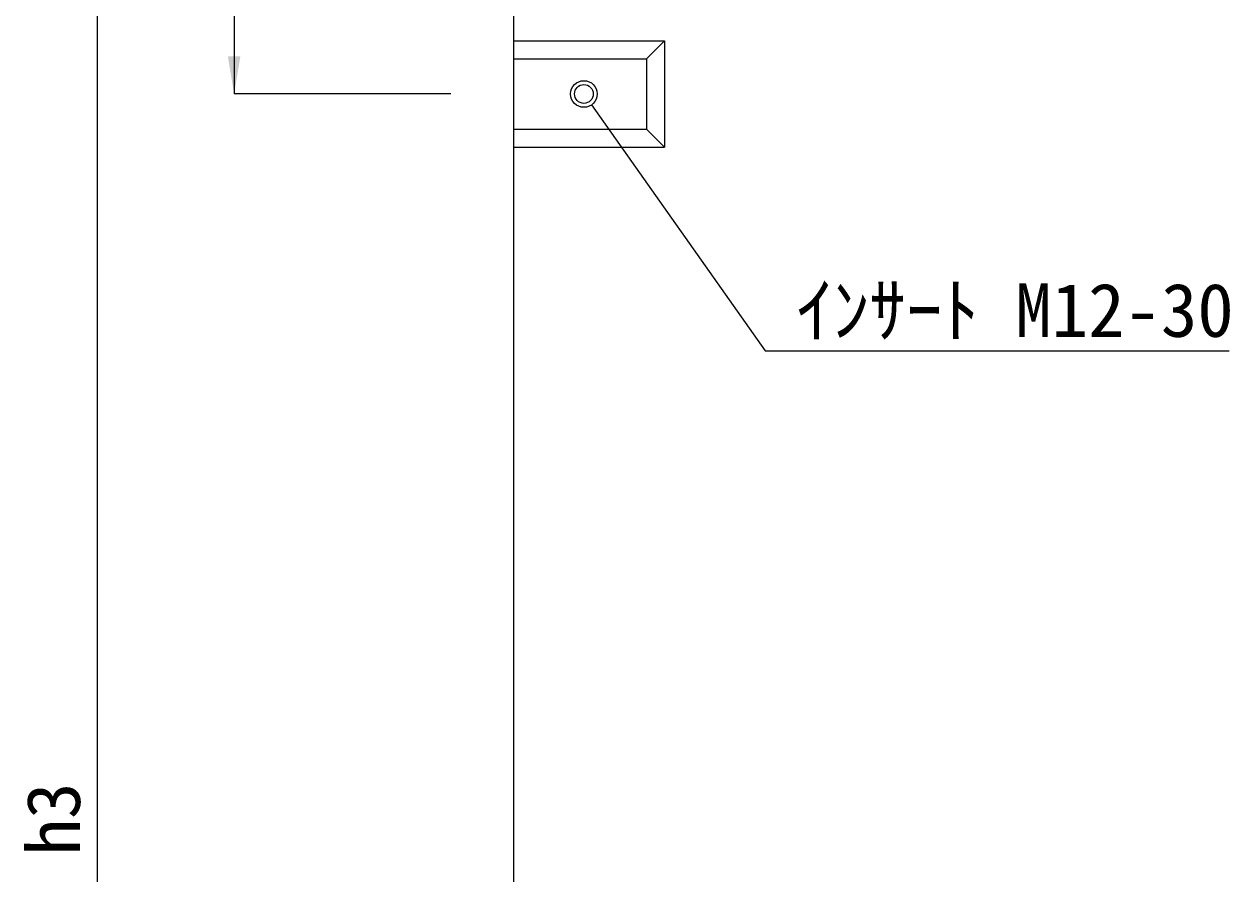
# Model space of a CAD drawing. Units: millimetres, scale not verified. Extents: x 42559 to 133118, y -58351 to -47326.
# Drawn here: x 122684 to 123454, y -53596 to -53054 of the extents above; entities that cross this region are included whole.
import ezdxf
from ezdxf.enums import TextEntityAlignment as Align

# ---------------------------------------------------------------- set-up
doc = ezdxf.new("R2010")
doc.units = ezdxf.units.MM
doc.header["$LTSCALE"] = 23
doc.linetypes.add('USER1', pattern=[1.35, 0.75, -0.6])
for name, color, linetype, lineweight in [('インサート', 92, 'USER1', 9), ('寸法線', 7, 'Continuous', 13), ('引出線', 4, 'Continuous', 13), ('本体', 2, 'Continuous', 13)]:
    doc.layers.add(name, color=color, linetype=linetype, lineweight=lineweight)
doc.styles.add('ＭＳ ゴシック', font='')
doc.styles.get('ＭＳ ゴシック').set_extended_font_data('MS Gothic')

# ---------------------------------------------------------------- blocks, each defined once
blk = doc.blocks.new('filled_arrow')
at = {"color": 0, "linetype": 'Continuous', "lineweight": -2}
blk.add_solid([(7.5, 1.25), (0, 0), (7.5, -1.25)], dxfattribs=at)

msp = doc.modelspace()

# ---------------------------------------------------------------- linework, layer by layer
at = {"layer": 'インサート', "linetype": 'Continuous'}
for radius in [8.5, 6]:
    msp.add_circle((123041.16, -53098.27), radius, dxfattribs=at)
at = {"layer": '寸法線'}
for p, q in [((122730.24, -52761.27), (122730.24, -54361.27)), ((122817.74, -52761.27), (122817.74, -53098.27)), ((122956.16, -53098.27), (122817.74, -53098.27))]:
    msp.add_line(p, q, dxfattribs=at)
at = {"layer": '引出線'}
msp.add_lwpolyline([(123045.97, -53105.28), (123156.92, -53262.41), (123453.41, -53262.41)], dxfattribs=at)
at = {"layer": '本体'}
msp.add_line((122996.16, -52911.27), (122996.16, -54361.27), dxfattribs=at)
at = {"layer": '本体', "lineweight": 9}
for p, q in [((122996.16, -53064.27), (123092.66, -53064.27)), ((123092.66, -53064.27), (123092.66, -53132.27)), ((122996.16, -53132.27), (123092.66, -53132.27))]:
    msp.add_line(p, q, dxfattribs=at)
at = {"layer": '本体', "lineweight": 5}
for p, q in [((123081.16, -53075.77), (123092.66, -53064.27)), ((122996.16, -53075.77), (123081.16, -53075.77)), ((123081.16, -53075.77), (123081.16, -53120.77)), ((122996.16, -53120.77), (123081.16, -53120.77)), ((123081.16, -53120.77), (123092.66, -53132.27))]:
    msp.add_line(p, q, dxfattribs=at)

# ---------------------------------------------------------------- block references
at = {"layer": '寸法線', "xscale": 3.2, "yscale": 3.2, "rotation": 90}
msp.add_blockref('filled_arrow', (122817.74, -53098.27), dxfattribs=at)
at = {"layer": '引出線', "xscale": 0.16, "yscale": 0.16, "rotation": 305.2}
msp.add_blockref('filled_arrow', (123045.97, -53105.28), dxfattribs=at)

# ---------------------------------------------------------------- texts
at = {"layer": '寸法線', "style": 'ＭＳ ゴシック'}
msp.add_text('h3', height=34.18, rotation=90, dxfattribs=at).set_placement((122702.24, -53561.27), align=Align.MIDDLE_CENTER)
at = {"layer": '引出線', "style": 'ＭＳ ゴシック'}
msp.add_text('ｲﾝｻｰﾄ M12-30', height=34.18, dxfattribs=at).set_placement((123176.92, -53219.21), align=Align.TOP_LEFT)

doc.saveas('drawing.dxf')
